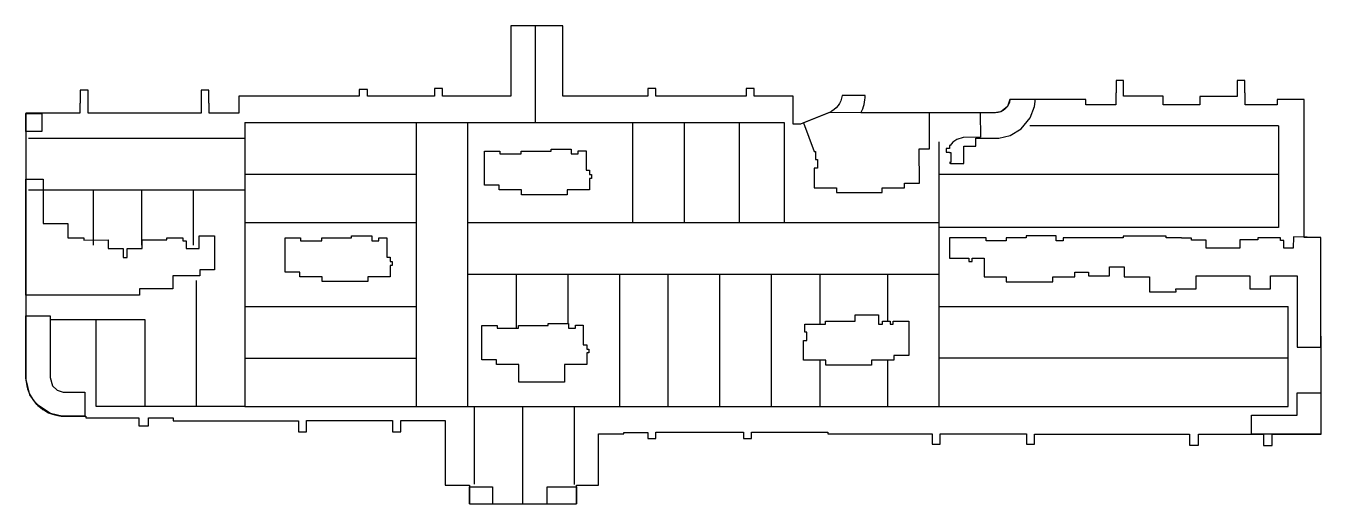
# Model space of a CAD drawing. Header units: millimetres. Extents: x 906 to 401906, y 586 to 148786.
import ezdxf

# ---------------------------------------------------------------- set-up
doc = ezdxf.new("R2010")
doc.units = ezdxf.units.MM
for name, color, linetype in [('Border', 4, 'Continuous'), ('Obstacle', 1, 'Continuous'), ('RoadCenter', 6, 'Continuous')]:
    doc.layers.add(name, color=color, linetype=linetype)

# ---------------------------------------------------------------- blocks, each defined once
blk = doc.blocks.new('rthtrh')
at = {"layer": 'Obstacle'}
blk.add_lwpolyline([(1379953, 330506), (1384904, 330506), (1384904, 324906), (1379953, 324906)], close=True, dxfattribs=at)
blk = doc.blocks.new('trh')
at = {"layer": 'Obstacle'}
blk.add_lwpolyline([(1379953, 310106), (1385254, 310106), (1385254, 296406), (1392904, 296418), (1392917, 291944), (1397867, 291944), (1397867, 291294), (1405467, 291344), (1405466, 288695), (1410117, 288694), (1410117, 285894), (1411317, 285894), (1411317, 288695), (1415967, 288694), (1415967, 291344), (1423567, 291344), (1423567, 291944), (1428517, 291944), (1428517, 291094), (1429567, 291094), (1429567, 288694), (1433567, 288694), (1433567, 292644), (1438367, 292644), (1438367, 282044), (1433817, 282044), (1433817, 280194), (1425417, 280193), (1425417, 276194), (1415154, 276194), (1415154, 274156), (1379953, 274156)], close=True, dxfattribs=at)
blk = doc.blocks.new('terhrfhb')
at = {"layer": 'Obstacle'}
blk.add_lwpolyline([(1379953, 267849), (1387453, 267849), (1387454, 248655), (1388204, 246144), (1389622, 244788), (1391450, 244170), (1398187, 244170), (1398187, 236705), (1391083, 236737), (1387612, 237518), (1383358, 240332), (1381216, 243347), (1379954, 248497)], close=True, dxfattribs=at)
blk = doc.blocks.new('trhgfr')
at = {"layer": 'Obstacle'}
blk.add_lwpolyline([(1460200, 291944), (1465000, 291944), (1465000, 291094), (1471600, 291094), (1471600, 291944), (1480800, 291944), (1480800, 292544), (1487051, 292544), (1487051, 291094), (1489250, 291094), (1489250, 291994), (1491650, 291994), (1491650, 285994), (1492750, 285994), (1492750, 284644), (1493350, 284644), (1493350, 283444), (1492750, 283444), (1492750, 279894), (1485850, 279894), (1485850, 278394), (1471650, 278394), (1471650, 279894), (1464750, 279894), (1464750, 281344), (1460200, 281344)], close=True, dxfattribs=at)
blk = doc.blocks.new('etrhf')
at = {"layer": 'Obstacle'}
blk.add_lwpolyline([(1521931, 318863), (1526731, 318863), (1526731, 318014), (1533331, 318013), (1533331, 318863), (1542531, 318863), (1542531, 319463), (1548781, 319463), (1548781, 318014), (1550981, 318014), (1550981, 318914), (1553381, 318914), (1553381, 312913), (1554481, 312913), (1554481, 311563), (1555081, 311563), (1555081, 310363), (1554481, 310363), (1554481, 306813), (1547581, 306813), (1547581, 305314), (1533381, 305309), (1533381, 306813), (1526481, 306813), (1526481, 308263), (1521931, 308263)], close=True, dxfattribs=at)
blk = doc.blocks.new('erhfr')
at = {"layer": 'Obstacle'}
blk.add_lwpolyline([(1541353, 214855), (1550404, 214855), (1550404, 209505), (1541353, 209456)], close=True, dxfattribs=at)
blk = doc.blocks.new('etrhtrh')
at = {"layer": 'Obstacle'}
blk.add_lwpolyline([(1517254, 214806), (1524404, 214806), (1524404, 209456), (1517254, 209505)], close=True, dxfattribs=at)
blk = doc.blocks.new('erherb')
at = {"layer": 'Obstacle'}
blk.add_lwpolyline([(1620662, 327578), (1624049, 318713), (1624434, 318713), (1624434, 316213), (1625084, 316213), (1625084, 313613), (1623984, 313613), (1623984, 307513), (1630884, 307513), (1630884, 306013), (1645084, 306013), (1645084, 307513), (1651984, 307513), (1651984, 308913), (1656584, 308913), (1656534, 319563), (1659754, 319563), (1659754, 330706), (1628714, 330851)], close=True, dxfattribs=at)
blk = doc.blocks.new('erther')
at = {"layer": 'Obstacle'}
blk.add_lwpolyline([(1692446, 334893), (1684617, 334893), (1683846, 332702), (1681845, 331047), (1679729, 330706), (1675366, 330656), (1675461, 323156), (1670140, 323118), (1668127, 322481), (1666897, 321578), (1666071, 320561), (1665954, 320561), (1665954, 319656), (1664854, 319656), (1664854, 318556), (1665954, 318556), (1665954, 318461), (1666354, 318461), (1666354, 315356), (1665954, 315356), (1666354, 315056), (1670354, 315056), (1670354, 320361), (1674104, 320361), (1674104, 322856), (1681214, 322855), (1684688, 323683), (1688097, 325796), (1690909, 329167), (1692190, 332623), (1692417, 334253)], close=True, dxfattribs=at)
blk = doc.blocks.new('erhefd')
at = {"layer": 'Obstacle'}
blk.add_lwpolyline([(1677227, 291956), (1665954, 291956), (1665954, 285694), (1671854, 285694), (1671854, 284594), (1672954, 284594), (1672954, 285694), (1676627, 285692), (1676627, 279894), (1683477, 279894), (1683477, 278344), (1697854, 278344), (1697854, 279894), (1704677, 279894), (1704677, 281294), (1708927, 281294), (1708927, 280156), (1715454, 280156), (1715454, 283006), (1720004, 283006), (1720004, 279844), (1727804, 279844), (1727804, 275256), (1736077, 275256), (1735976, 276194), (1742276, 276194), (1742276, 280194), (1758876, 280194), (1758876, 276194), (1765276, 276194), (1765276, 280194), (1773522, 280194), (1773522, 258052), (1780904, 258052), (1780904, 292106), (1772373, 292293), (1772295, 288744), (1769426, 288744), (1769426, 291194), (1768376, 291194), (1768376, 291994), (1761376, 291994), (1761376, 291394), (1755776, 291394), (1755776, 288744), (1745376, 288744), (1745376, 291294), (1740826, 291294), (1740826, 291894), (1737776, 291903), (1737776, 291994), (1732977, 291994), (1732977, 292456), (1719654, 292456), (1719654, 291994), (1701127, 291994), (1701127, 291094), (1698927, 291094), (1698927, 292544), (1689604, 292544), (1689604, 291994), (1683427, 291994), (1683427, 291094), (1677227, 291094)], close=True, dxfattribs=at)
blk = doc.blocks.new('trnh')
at = {"layer": 'Obstacle'}
blk.add_lwpolyline([(1773522, 243906), (1780904, 243906), (1780904, 231156), (1759454, 231156), (1759454, 237011), (1773522, 237011)], close=True, dxfattribs=at)

msp = doc.modelspace()

# ---------------------------------------------------------------- linework, layer by layer
msp.add_line((391685, 45841), (391685, 61841))
at = {"layer": 'Border'}
msp.add_lwpolyline([(249663, 121981), (240698, 118336), (238506, 118336), (238506, 126986), (226408, 126986), (226408, 129409), (223908, 129409), (223908, 126986), (195908, 126986), (195908, 129409), (193408, 129409), (193408, 126986), (167103, 126986), (167103, 148786), (151003, 148786), (151003, 126986), (129935, 126986), (129935, 129409), (127435, 129409), (127435, 126986), (106633, 126986), (106633, 129109), (104133, 129109), (104133, 126999), (66806, 126974), (66806, 121724), (57654, 121724), (57654, 124836), (57554, 124836), (57554, 128836), (55154, 128836), (55154, 121724), (20154, 121724), (20154, 128836), (17754, 128836), (17754, 124838), (17654, 124838), (17654, 121724), (906, 121724), (906, 46386), (907, 39627, 0.0497387), (1182, 37278, 0.3526012), (12906, 27836), (19440, 27836), (19440, 27286), (35888, 27286), (35888, 24821), (38838, 24821), (38838, 27286), (46456, 27286), (46456, 26436), (85295, 26436), (85295, 23019), (87795, 23019), (87795, 26486), (114444, 26486), (114444, 23019), (116994, 23019), (116994, 26486), (130706, 26486), (130706, 6444), (138207, 6444), (138207, 636), (171357, 636), (171357, 6444), (178206, 6444), (178206, 22336), (186006, 22336), (186006, 22794), (193484, 22794), (193484, 20876), (195984, 20876), (195984, 22844), (223084, 22844), (223084, 20876), (225584, 20876), (225584, 22844), (233206, 22844), (233206, 22841), (249206, 22841), (249206, 22336), (264706, 22336), (264706, 22336), (281517, 22336), (281517, 19128), (284017, 19128), (284017, 22336), (310717, 22336), (310717, 19128), (313217, 19128), (313217, 22286), (361185, 22286), (361185, 18814), (363935, 18814), (363935, 22286), (384035, 22286), (384035, 18764), (386785, 18764), (386785, 22286), (401906, 22286), (401856, 83236), (396686, 83236), (396686, 126023), (388356, 126023), (388356, 124286), (378386, 124286), (378386, 128086), (378335, 128086), (378335, 131836), (375936, 131836), (375936, 126886), (364356, 126886), (364356, 124285), (352986, 124324), (352986, 127022), (340745, 126985), (340745, 131836), (338485, 131836), (338485, 128036), (338385, 128036), (338385, 124286), (329106, 124286), (329106, 126023), (305526, 126023, -0.3986821), (301068, 121836), (259414, 121836, 0.106675), (260795, 127228), (253594, 127228, -0.2736453), (249666, 121981)], format="xyb", close=True, dxfattribs=at)
at = {"layer": 'Obstacle'}
for points in [[(142033, 55945), (146833, 55945), (146833, 55095), (153433, 55095), (153433, 55945), (162633, 55951), (162633, 56545), (168883, 56545), (168883, 55095), (171083, 55095), (171083, 55996), (173483, 55996), (173483, 49995), (174583, 49995), (174583, 48645), (175183, 48645), (175183, 47445), (174610, 47445), (174610, 43895), (167683, 43895), (167683, 38386), (153483, 38386), (153483, 43895), (146583, 43895), (146583, 45345), (142033, 45345)], [(242086, 56395), (248486, 56396), (248486, 57245), (257686, 57245), (257686, 59236), (264907, 59236), (264907, 56395), (266136, 56395), (266136, 57296), (268536, 57296), (268536, 56396), (269386, 56396), (269386, 57295), (274236, 57295), (274236, 46595), (269636, 46595), (269636, 45195), (262736, 45195), (262736, 43695), (248536, 43695), (248536, 45195), (241636, 45195), (241636, 51295), (242736, 51295), (242736, 53895), (242086, 53895)]]:
    msp.add_lwpolyline(points, close=True, dxfattribs=at)
at = {"layer": 'RoadCenter'}
for p, q in [((158685, 118841), (158685, 148786)), ((68685, 118841), (68685, 113841)), ((68685, 118841), (121685, 118841)), ((121685, 118841), (121685, 102841)), ((121685, 118841), (137685, 118841)), ((137685, 87841), (137685, 118841)), ((137685, 118841), (158685, 118841)), ((158685, 118841), (188685, 118841)), ((188685, 118841), (188685, 87841)), ((188685, 118841), (204685, 118841)), ((204685, 118841), (204685, 87841)), ((204685, 118841), (221685, 118841)), ((221685, 118841), (221685, 87841)), ((221685, 118841), (235685, 118841)), ((235685, 118841), (235685, 87841)), ((388685, 117841), (311685, 117841)), ((388685, 117841), (388685, 102841)), ((68685, 113841), (1685, 113841)), ((68685, 113841), (68685, 102841)), ((283685, 102841), (283685, 112841)), ((68685, 102841), (68685, 97841)), ((68685, 102841), (121685, 102841)), ((121685, 102841), (121685, 87841)), ((283685, 102841), (388685, 102841)), ((283685, 87841), (283685, 102841)), ((388685, 102841), (388685, 86307)), ((21685, 97841), (1685, 97841)), ((21685, 97841), (21685, 80841)), ((36685, 97841), (21685, 97841)), ((36685, 97841), (36685, 80841)), ((52685, 97841), (36685, 97841)), ((52685, 97841), (52685, 80841)), ((68685, 97841), (52685, 97841)), ((68685, 97841), (68685, 87841)), ((68685, 87841), (68685, 61841)), ((68685, 87841), (121685, 87841)), ((121685, 87841), (121685, 61841)), ((137685, 87841), (188685, 87841)), ((137685, 71841), (137685, 87841)), ((188685, 87841), (204685, 87841)), ((204685, 87841), (221685, 87841)), ((221685, 87841), (235685, 87841)), ((235685, 87841), (283685, 87841)), ((283685, 86307), (283685, 87841)), ((283685, 71841), (283685, 86307)), ((388685, 86307), (283685, 86307)), ((53685, 30841), (53685, 69841)), ((137685, 71841), (152685, 71841)), ((137685, 30841), (137685, 71841)), ((152685, 71841), (152685, 55095)), ((152685, 71841), (168685, 71841)), ((168685, 71841), (168685, 56545)), ((168685, 71841), (184685, 71841)), ((184685, 71841), (184685, 30841)), ((184685, 71841), (199685, 71841)), ((199685, 71841), (199685, 30841)), ((199685, 71841), (215685, 71841)), ((215685, 71841), (215685, 30841)), ((215685, 71841), (231685, 71841)), ((231685, 71841), (231685, 30841)), ((231685, 71841), (246685, 71841)), ((246685, 71841), (246685, 56396)), ((246685, 71841), (267685, 71841)), ((267685, 71841), (267685, 57296)), ((267685, 71841), (283685, 71841)), ((283685, 61841), (283685, 71841)), ((68685, 61841), (68685, 45841)), ((68685, 61841), (121685, 61841)), ((121685, 61841), (121685, 45841)), ((283685, 45841), (283685, 61841)), ((283685, 61841), (391685, 61841)), ((8769, 57841), (22685, 57841)), ((22685, 57841), (37685, 57841)), ((22685, 30841), (22685, 57841)), ((37685, 57841), (37685, 30841)), ((68685, 45841), (68685, 30841)), ((68685, 45841), (121685, 45841)), ((121685, 45841), (121685, 30841)), ((246685, 45195), (246685, 30841)), ((267685, 45195), (267685, 30841)), ((283685, 30841), (283685, 45841)), ((391685, 45841), (283685, 45841)), ((391685, 30841), (391685, 45841)), ((37685, 30841), (22685, 30841)), ((53685, 30841), (37685, 30841)), ((66685, 30841), (53685, 30841)), ((68685, 30841), (66685, 30841)), ((68685, 30841), (70685, 30841)), ((70685, 30841), (121685, 30841)), ((121685, 30841), (137685, 30841)), ((137685, 30841), (139685, 30841)), ((139685, 30841), (139685, 6805)), ((139685, 30841), (154685, 30841)), ((154685, 30841), (154685, 636)), ((154685, 30841), (170685, 30841)), ((170685, 30841), (170685, 6640)), ((170685, 30841), (184685, 30841)), ((184685, 30841), (199685, 30841)), ((199685, 30841), (215685, 30841)), ((215685, 30841), (231685, 30841)), ((231685, 30841), (246685, 30841)), ((246685, 30841), (267685, 30841)), ((267685, 30841), (283685, 30841)), ((283685, 30841), (391685, 30841))]:
    msp.add_line(p, q, dxfattribs=at)

# ---------------------------------------------------------------- block references
at = {"layer": 'Obstacle'}
for name in ['erther', 'rthtrh', 'erherb', 'etrhf', 'trh', 'trhgfr', 'erhefd', 'terhrfhb', 'trnh', 'etrhtrh', 'erhfr']:
    msp.add_blockref(name, (-1379047, -208870), dxfattribs=at)

doc.saveas('drawing.dxf')
